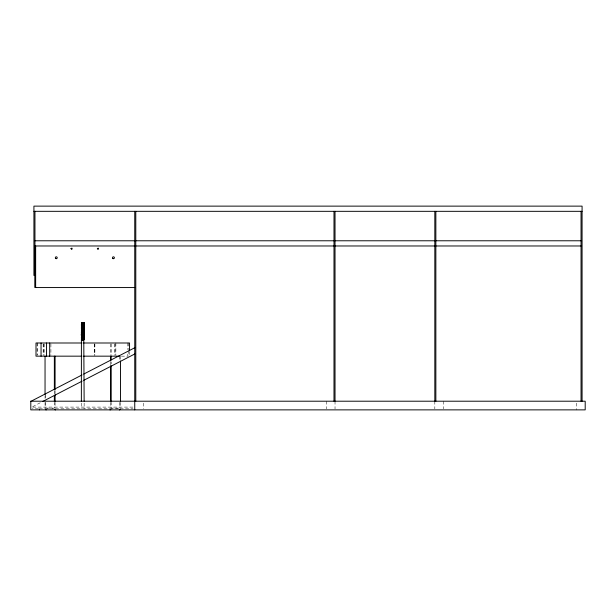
<?xml version="1.0" encoding="UTF-8"?>
<svg xmlns="http://www.w3.org/2000/svg" width="616" height="616" viewBox="0 0 616 616"><rect width="100%" height="100%" fill="white"/><g stroke="black" fill="none" stroke-linecap="round" stroke-linejoin="round"><path stroke-width="0.46" stroke-dasharray="3.08 2.31" d="M32.687 406.66L40.348 402.71M121.429 356.163L127.82 356.163L127.82 353.345M32.802 407.099L133.787 407.099M46.708 408.138L54.354 408.138L54.354 402.363M118.842 408.138L111.196 408.138L111.196 402.363M38.423 408.832L33.572 408.832L32.348 408.323M39.301 408.832L133.018 408.832M576.538 403.133L576.538 409.871M443.482 401.208L443.482 408.908M434.819 401.208L434.819 408.908M335.027 401.208L335.027 408.908M326.365 401.208L326.365 408.908M143.412 403.133L143.412 408.908M129.553 351.459L129.553 355.224M128.513 342.997L128.513 349.58M128.513 350.519L128.513 356.163M127.82 342.997L127.82 349.58M120.505 356.163L120.505 360.014M120.505 402.363L120.505 408.138M119.774 356.163L119.774 360.014M119.774 402.363L119.774 408.138M115.854 342.997L115.854 355.224M115.115 343.936L115.115 355.224M114.63 343.936L114.63 355.224M111.196 343.936L111.196 355.224M111.196 361.939L111.196 363.864M110.464 343.936L110.464 355.224M110.464 361.939L110.464 364.826M110.464 402.363L110.464 408.138M94.879 343.936L94.879 355.224M94.61 343.936L94.61 355.224M94.433 343.936L94.433 355.224M84.138 403.087L84.138 408.832M81.366 403.087L81.366 408.832M55.086 390.814L55.086 393.701M55.086 402.363L55.086 408.138M54.354 390.814L54.354 394.663M50.92 343.936L50.92 355.224M45.777 394.663L45.777 398.513M45.777 402.363L45.777 408.138M45.045 395.626L45.045 398.513M45.045 402.363L45.045 408.138M44.183 343.936L44.183 355.224M43.767 343.936L43.767 355.224M43.166 343.936L43.166 355.224M37.73 342.997L37.73 355.224M37.037 342.997L37.037 355.224"/><path stroke-width="0.92" d="M82.452 322.923L83.46 322.668L81.412 322.792L84.161 322.946L81.366 322.769L84.161 322.599L81.52 322.553L81.558 339.832L84.161 339.616L83.46 339.547M81.905 322.984L81.412 322.745L83.553 322.553M83.075 323.608L83.075 324.216L81.366 324.501L84.115 323.962L83.368 324.293L84.161 324.717L81.366 324.894L84.161 323.292L81.551 323.354L84.161 323.331L83.075 323.608L83.075 322.553L83.075 323.177M81.712 323.4L81.597 324.07L83.976 323.531M81.712 324.262C82.598 326.041 85.177 322.484 83.622 324.54M83.075 324.216L83.075 325.256L82.452 325.002M81.412 327.342L84.161 326.796L81.366 326.927L81.597 326.103L84.161 325.756L82.452 325.695L82.452 326.303L83.075 326.295L83.075 325.256M83.075 326.295C84.546 327.935 84.207 325.487 81.366 327.273M81.712 327.119L81.774 327.604L82.452 327.081M81.412 328.382C88.142 327.319 80.573 329.137 81.597 328.182C83.707 327.073 84.615 327.142 83.753 327.389M83.075 327.073C83.691 328.805 81.412 328.906 83.814 328.336C83.599 329.506 84.007 327.573 83.622 328.444M83.976 328.983L82.452 329.16L82.452 329.768L83.075 329.76L83.075 328.721M82.159 330.815L84.161 330.222L81.366 330.784L83.129 330.646L83.075 339.878M81.712 331.97C79.587 332.832 85.254 330.145 83.368 329.953M83.075 329.76L83.129 330.646M83.075 331.146C78.555 331.323 85.609 332.032 83.368 330.992M83.075 332.186C81.227 331.539 86.078 332.032 83.075 332.617M81.551 332.625L84.161 332.301L82.452 332.625L82.452 333.233L83.075 333.225M83.368 334.457L84.161 334.38L83.075 334.696C80.796 334.249 80.365 336.837 83.368 334.257C85.963 332.717 79.194 334.411 81.558 334.288M81.558 334.55C80.919 334.311 85.878 332.84 83.368 334.342C84.423 336.251 79.31 336.182 83.129 335.843M81.366 334.942L84.161 334.727L83.075 335.042M83.075 335.651L82.405 335.551L84.161 335.112L83.368 335.643L83.368 336.683L81.366 337.021L84.161 336.844L83.368 336.536M83.46 336.529L81.558 336.629L84.161 336.113L82.452 336.09L82.452 336.698L83.075 336.69M81.712 337.514L83.976 337.044L82.452 337.129L81.366 338.061L84.115 337.907M81.712 337.429L82.452 337.476M83.075 337.73L81.366 338.361L83.622 338.276M83.075 339.116C81.05 338.877 85.747 338.646 83.368 338.615M82.452 339.208C78.786 339.886 85.824 338.839 83.368 338.962M84.115 338.946L82.452 339.816L82.074 322.553M83.553 339.878L84.115 339.639M82.159 322.584L82.159 323M81.551 322.576L82.159 322.738M81.712 323.654C82.213 324.555 81.535 323.415 82.159 322.553M83.845 322.553L81.597 322.9L82.159 323.885M83.46 322.568L83.46 324.101L82.405 324.07M81.558 324.932L82.067 324.124M83.368 323.023L82.405 322.853M83.368 323.169L84.161 322.946L83.075 322.661M81.905 324.594L81.366 325.194L82.067 324.817M81.558 325.625L82.452 325.263M81.597 326.064L82.067 325.81M83.753 324.393L83.368 325.248L81.905 325.633M81.558 327.227C82.529 325.417 80.719 327.712 82.452 326.303M83.075 325.687C85.408 323.908 82.444 327.589 81.712 326.08M82.452 328.728C80.342 328.39 82.644 327.212 83.129 327.573M83.368 326.226C85.116 326.365 82.729 326.488 83.46 327.52M83.368 330.037C84.338 329.529 84.454 329.668 83.075 330.107C80.334 330.946 82.875 329.437 81.551 330.199C89.251 326.78 79.425 331.739 82.067 328.282M81.905 329.098C80.565 330.037 83.599 327.735 83.129 328.613M81.551 329.853L82.067 329.275M81.905 328.059C83.553 326.957 84.615 328.035 82.452 328.382M83.46 328.459L83.46 329.298L82.067 329.321M81.597 331.215C83.684 331.431 86.009 329.876 81.558 331.862M83.368 335.581L84.161 335.458L83.976 329.914L82.159 330.553M83.368 333.071C85.932 332.178 79.826 333.641 82.452 332.193M82.067 332.74L83.46 332.717L83.368 330.792M81.366 334.249C82.582 333.479 81.158 333.164 82.067 332.786M81.774 334.534L82.067 334.473M83.368 333.156C85.578 333.595 81.62 333.472 82.159 334.28M81.712 336.475L82.452 335.658M81.558 337.322L82.159 337.137L82.067 336.205M81.712 338.207C82.352 336.69 84.954 336.921 83.976 336.698M82.452 339.123C79.734 339.154 86.317 338.323 83.075 338.507M83.814 337.083C83.337 337.268 79.179 340.848 83.129 339.308M81.366 339.793C81.936 339.516 83.145 338.484 83.129 339.008M83.46 338.307L84.115 337.861L82.452 338.777M83.368 338.7L83.976 338.923L83.368 339.878M82.452 323.269L81.905 323.554M84.115 323.007L83.46 323.215M83.368 322.761L83.368 323.107M83.368 323.369C84.592 323.323 83.291 322.707 84.115 323.354M83.753 323.962L84.161 324.37L83.075 324.647M83.976 324.478L83.368 324.755M83.368 324.84L83.976 324.57M83.368 325.248C84.592 325.194 83.422 324.532 84.115 325.348M83.938 325.24C84.061 326.457 83.992 325.109 83.622 324.978M83.622 325.579L84.115 325.394M82.159 326.311L83.753 326.126L83.46 325.641M83.368 325.795L84.115 325.733L83.622 325.802M84.115 326.472L83.46 327.219M81.774 328.598L82.452 328.467M82.159 328.736L81.366 329.052L83.129 328.913M83.075 328.112C84.223 328.359 84.446 327.643 83.368 327.874M83.622 328.005L83.976 327.835L83.368 327.527M81.712 330.238L82.452 329.768M83.814 327.558L83.976 328.528L82.067 328.929M81.558 330.738L81.712 329.545M83.622 329.044L84.115 328.813L83.368 328.567M81.774 330.03L83.622 329.737L83.46 329.106M84.115 329.244L83.814 328.944L83.753 329.468M83.075 330.8L81.558 331.085M83.753 329.853L83.753 330.63L82.067 330.707M83.368 332.116L83.976 331.955L81.774 332.109L83.368 331.832M83.075 330.538L84.161 330.569L83.368 330.877M83.368 330.646L84.161 331.3L83.368 331.339M83.368 332.032C84.346 331.631 84.207 331.215 83.075 331.577M81.774 333.102L84.161 332.301L83.814 332.578M83.622 331.47L84.115 331.239L83.368 331.223M81.558 333.941L81.366 333.556L82.452 333.233M83.368 331.77L83.976 331.647M83.814 331.885L84.115 331.585L83.622 332.509M83.753 332.625C85.208 333.68 80.165 333.194 81.905 333.341M81.597 333.687C80.973 333.849 84.862 333.202 83.622 333.202M83.622 333.988L84.115 333.356L83.368 333.418M83.075 334.003L84.115 333.71L83.622 333.425M83.368 335.497L83.753 335.397L81.774 335.574L83.368 335.296M83.622 334.242L84.161 334.034L83.368 334.195M83.368 334.603L84.115 334.403L83.368 334.111M82.159 336.706C83.822 336.259 84.523 335.913 83.622 335.158M81.412 337.737L81.412 336.952L82.452 336.698M81.905 338.454C80.935 339.239 82.321 338.061 81.774 337.653M83.368 336.621L83.976 336.544M83.622 336.667L84.115 336.436L82.067 336.598M83.368 336.883L83.814 336.567M83.075 337.468L83.622 336.983M82.067 339.324L82.067 338.677M83.622 337.707C84.015 336.998 83.992 338.731 83.938 338.061M83.368 337.66L83.753 338.13M83.368 339.108L84.115 338.169M83.075 339.547L83.976 339.123M81.597 323.593L81.712 323.308M83.368 323.862L81.412 324.478M83.976 322.599L83.753 323.007M81.712 324.347L81.905 324.94L83.368 324.901M81.712 325.04L81.366 325.24L82.067 325.464M82.067 323.777L84.161 323.677L83.622 323.939M83.368 325.102L83.938 325.279L83.368 325.448M83.814 325.825L84.115 326.126L83.622 325.456M83.976 325.802L83.368 326.372L83.976 325.864M81.558 326.927L81.597 327.797L83.368 327.327M81.558 328.051L83.075 327.681M83.622 325.895L83.976 326.365L83.368 326.572M83.622 327.058L83.976 326.757L83.368 326.488M81.712 328.074L81.366 328.705L81.905 328.836M83.976 327.104L83.814 327.034M81.412 329.421L81.712 328.852M83.976 328.382L83.368 328.22M83.46 328.759L84.115 328.505L83.368 328.651M83.976 328.836L83.622 329.483M83.622 329.267L83.814 329.806M83.976 329.675L83.368 329.837L83.753 329.591M81.712 331.277L81.366 331.824M83.976 329.96L84.161 330.569L83.622 330.522M81.774 332.109L81.905 331.955M83.622 330.653L84.161 330.261L83.753 324.432M82.159 332.201C81.566 333.117 80.896 333.61 82.452 334.011M83.368 330.73L83.814 331.192M81.712 334.049L81.366 334.203M83.075 334.611L81.597 334.765L81.551 334.357M83.814 333.533L83.938 332.771L82.159 333.241M81.712 335.089L81.905 335.42M81.712 336.128L81.597 337.452M83.622 335.027L83.976 334.727L83.368 334.688M83.814 335.612L83.368 335.728M83.814 336.043L84.115 335.743L83.075 336.082M83.976 335.851L83.976 336.351L83.368 336.19M83.129 336.929L83.814 336.39M83.814 336.913L83.976 337.106M82.159 338.176L84.115 338.207L84.115 337.168M83.622 339.531L84.115 339.247L83.368 339.308M83.622 339.316L84.161 339.578L83.368 339.655M81.412 324.224L81.905 323.9L81.558 324.155M81.366 324.848L81.597 324.286M81.366 325.587L81.597 325.063M84.115 324.694L83.622 324.416L84.115 324.74M81.412 327.296L81.905 327.019M83.368 326.141L84.115 326.08L83.622 326.018M82.159 327.35L81.412 327.643L81.712 328.505M81.366 328.012L81.712 327.466M81.597 328.528L81.597 329.137M81.597 330.261L81.412 330.807L81.905 330.484M83.075 329.152L84.115 329.16L83.814 329.46M81.558 330.823L81.558 331.169M81.712 332.317L81.905 332.563M81.712 331.885L81.597 332.948M81.558 334.981L81.712 334.311M83.976 333.487C83.591 332.455 84.715 334.827 83.368 333.764M81.412 335.566L81.412 336.005L81.774 335.574M83.368 334.342L84.115 334.011M83.814 334.919C84.33 335.181 83.522 334.881 82.452 335.312M82.159 337.745L81.366 338.015M81.597 338.23L81.558 338.446M81.558 339.485L81.558 338.708M84.161 337.845L83.46 337.614M81.366 401.17L81.412 339.724L82.067 339.67M83.976 338.923L84.115 338.554M83.814 338.815L83.976 339.185M81.412 334.226L81.597 334.68M83.814 323.831C84.169 324.732 84.346 321.406 83.075 322.915M81.597 325.671L83.368 325.941M81.551 330.892L81.597 331.262M83.938 331.169L83.368 331.077M83.622 331.785L84.161 331.955L83.368 331.685M83.938 332.902L83.368 333.302L83.368 332.871M83.938 334.203L83.938 334.981M81.551 337.129L81.905 337.499M83.938 336.282L82.067 336.251M81.412 337.691L81.412 338.084M31.84 400.862L82.02 374.959M83.722 374.081L134.75 347.747M42.897 401.393L82.02 381.196M83.722 380.318L134.75 353.984M81.412 322.745L82.452 323.092M81.366 330.392L81.905 330.137M83.938 322.769L83.938 323.161M83.622 337.452L84.115 337.56L83.753 337.091M82.159 338.785L81.412 338.777M83.46 332.417L84.115 331.978L83.368 332.263M83.976 323.723L83.46 323.754M81.558 329.652L81.558 329.006M83.46 330.338L84.115 330.592M83.46 330.684L83.976 330.607M81.558 331.778L82.067 331.701M83.622 333.864L83.976 334.419L82.067 334.519M83.46 334.842L83.976 334.765M83.976 335.112L83.46 335.142M83.753 335.52L84.138 401.17M81.905 334.38L83.075 334.265M82.159 335.666L81.412 335.658M81.712 322.553L82.067 323.038M83.753 323.354L82.067 323.431M82.452 324.917L83.622 324.509M82.159 325.271L83.46 324.994M82.067 325.856L83.622 325.548M83.46 326.68L81.774 326.865L82.452 326.734M83.46 327.912L81.712 327.727M83.46 329.298L83.368 328.913M82.452 331.847L83.622 331.439M82.067 332.394L81.558 332.124M82.067 335.166L81.712 335.35M82.067 335.859L81.558 335.589M81.558 337.668L83.129 337.968M82.067 339.716L83.46 339.501M82.067 324.47L83.46 324.447M82.067 326.157L83.46 326.134M83.129 326.534L82.452 326.649M82.067 327.242L83.976 327.142L83.814 326.519M82.067 329.622L83.46 329.599L82.159 329.776M83.129 329.999L82.452 330.114M82.067 331.4L83.46 331.331M82.067 333.087L83.46 333.064M83.129 333.464L82.452 333.579M82.067 334.172L83.46 334.149M82.067 334.865L83.46 334.796M82.067 337.637L83.46 337.568M82.067 338.33L83.46 338.261M82.405 322.73L83.129 322.722M82.405 323.077L83.46 322.869M82.405 323.723L83.129 323.716M82.405 324.763L83.129 324.755M83.129 325.448L81.412 325.956M82.405 327.188L83.129 327.181M82.405 328.228L83.129 328.22M82.405 331.693L83.129 331.685M83.129 332.378L81.366 332.517M82.405 334.118L83.129 334.111M82.405 335.158L83.129 335.15M83.129 336.883L82.452 337.044M82.405 337.583L83.129 337.576M82.405 338.623L83.129 338.615M33.919 211.327L582.082 211.327M34.881 240.779L581.119 240.779M34.881 245.976L581.119 245.976M34.958 275.429L33.919 275.429L33.919 206.129L582.082 206.129L582.082 401.208M134.75 287.556L34.958 287.556L34.958 211.327M81.905 339.878L81.412 339.77M81.366 339.878L83.814 339.855M81.882 342.997L35.998 342.997L35.998 356.163L81.882 356.163M83.668 342.997L129.553 342.997L129.553 350.519M83.668 356.163L119.573 356.163M30.8 401.208L585.2 401.208L585.2 409.871L30.8 409.871L30.8 401.208L31.324 401.347M82.067 322.846L83.129 322.9M82.067 322.884L81.558 322.853M83.46 324.948L83.976 325.025M83.46 325.294L83.976 325.371M83.46 326.334L83.976 326.411M83.46 327.72L83.976 328.097M83.46 328.413L83.814 328.767M83.46 331.531L84.115 331.624L83.814 331.37M83.46 333.264L83.976 333.341M83.46 334.65L84.115 334.75L83.814 334.488M83.753 336.559L83.976 336.459M83.46 339.847L83.976 339.47M83.368 337.576L83.753 337.784M83.368 339.739L83.938 339.701M83.622 329.737L83.976 330.222M83.976 337.499L83.753 337.599M81.412 326.95L81.774 326.565M84.115 327.812L83.753 327.897M81.558 329.783L81.412 329.375M81.558 332.209L81.412 331.801M81.558 324.848L81.905 325.371M81.558 325.887L81.905 326.411M81.558 329.352L81.905 329.876M81.558 330.392L81.905 330.915M83.622 332.478L83.814 332.925M81.774 331.069L81.905 331.524M83.622 337.329L83.753 337.907M81.905 336.028L81.905 336.459M83.368 336.767L83.46 337.268M39.324 409.347L39.462 409.871M581.042 211.327L581.042 401.208M435.858 211.327L435.858 401.208M434.819 211.327L434.819 401.208M335.027 211.327L335.027 401.208M333.988 211.327L333.988 401.208M135.79 211.327L135.79 401.208M134.75 211.327L134.75 409.871M120.505 360.976L120.505 401.401M111.196 356.163L111.196 360.014M111.196 365.788L111.196 401.401M110.464 356.163L110.464 360.976M110.464 365.788L110.464 401.401M82.767 322.553L82.767 339.878M81.905 338.885L81.412 339.031M55.086 356.163L55.086 389.851M55.086 394.663L55.086 401.401M54.354 356.163L54.354 389.851M54.354 395.626L54.354 401.401M49.696 342.997L49.696 356.163M46.554 342.997L46.554 356.163M45.045 356.163L45.045 394.663M41.049 342.997L41.049 356.163M35.651 245.976L35.651 287.556M35.305 245.976L35.305 287.556M110.834 409.363A1.732 1.224 -90 0 1 109.971 409.871M120.151 409.363A1.732 1.224 -90 0 1 119.281 409.871M55.579 409.871A1.732 1.224 -90 0 1 54.716 409.363M46.269 409.871A1.732 1.224 -90 0 1 45.399 409.363M71.017 248.571C71.864 251.213 73.073 246.7 71.017 248.571M97.351 248.571C98.198 251.213 99.407 246.7 97.351 248.571M55.794 258.581A0.955 0.955 0 0 0 57.219 257.757A0.955 0.955 0 0 0 55.794 256.934A0.955 0.955 0 0 0 55.794 258.581M112.967 258.581A0.955 0.955 0 0 0 114.391 257.757A0.955 0.955 0 0 0 112.967 256.934A0.955 0.955 0 0 0 112.967 258.581"/></g></svg>
